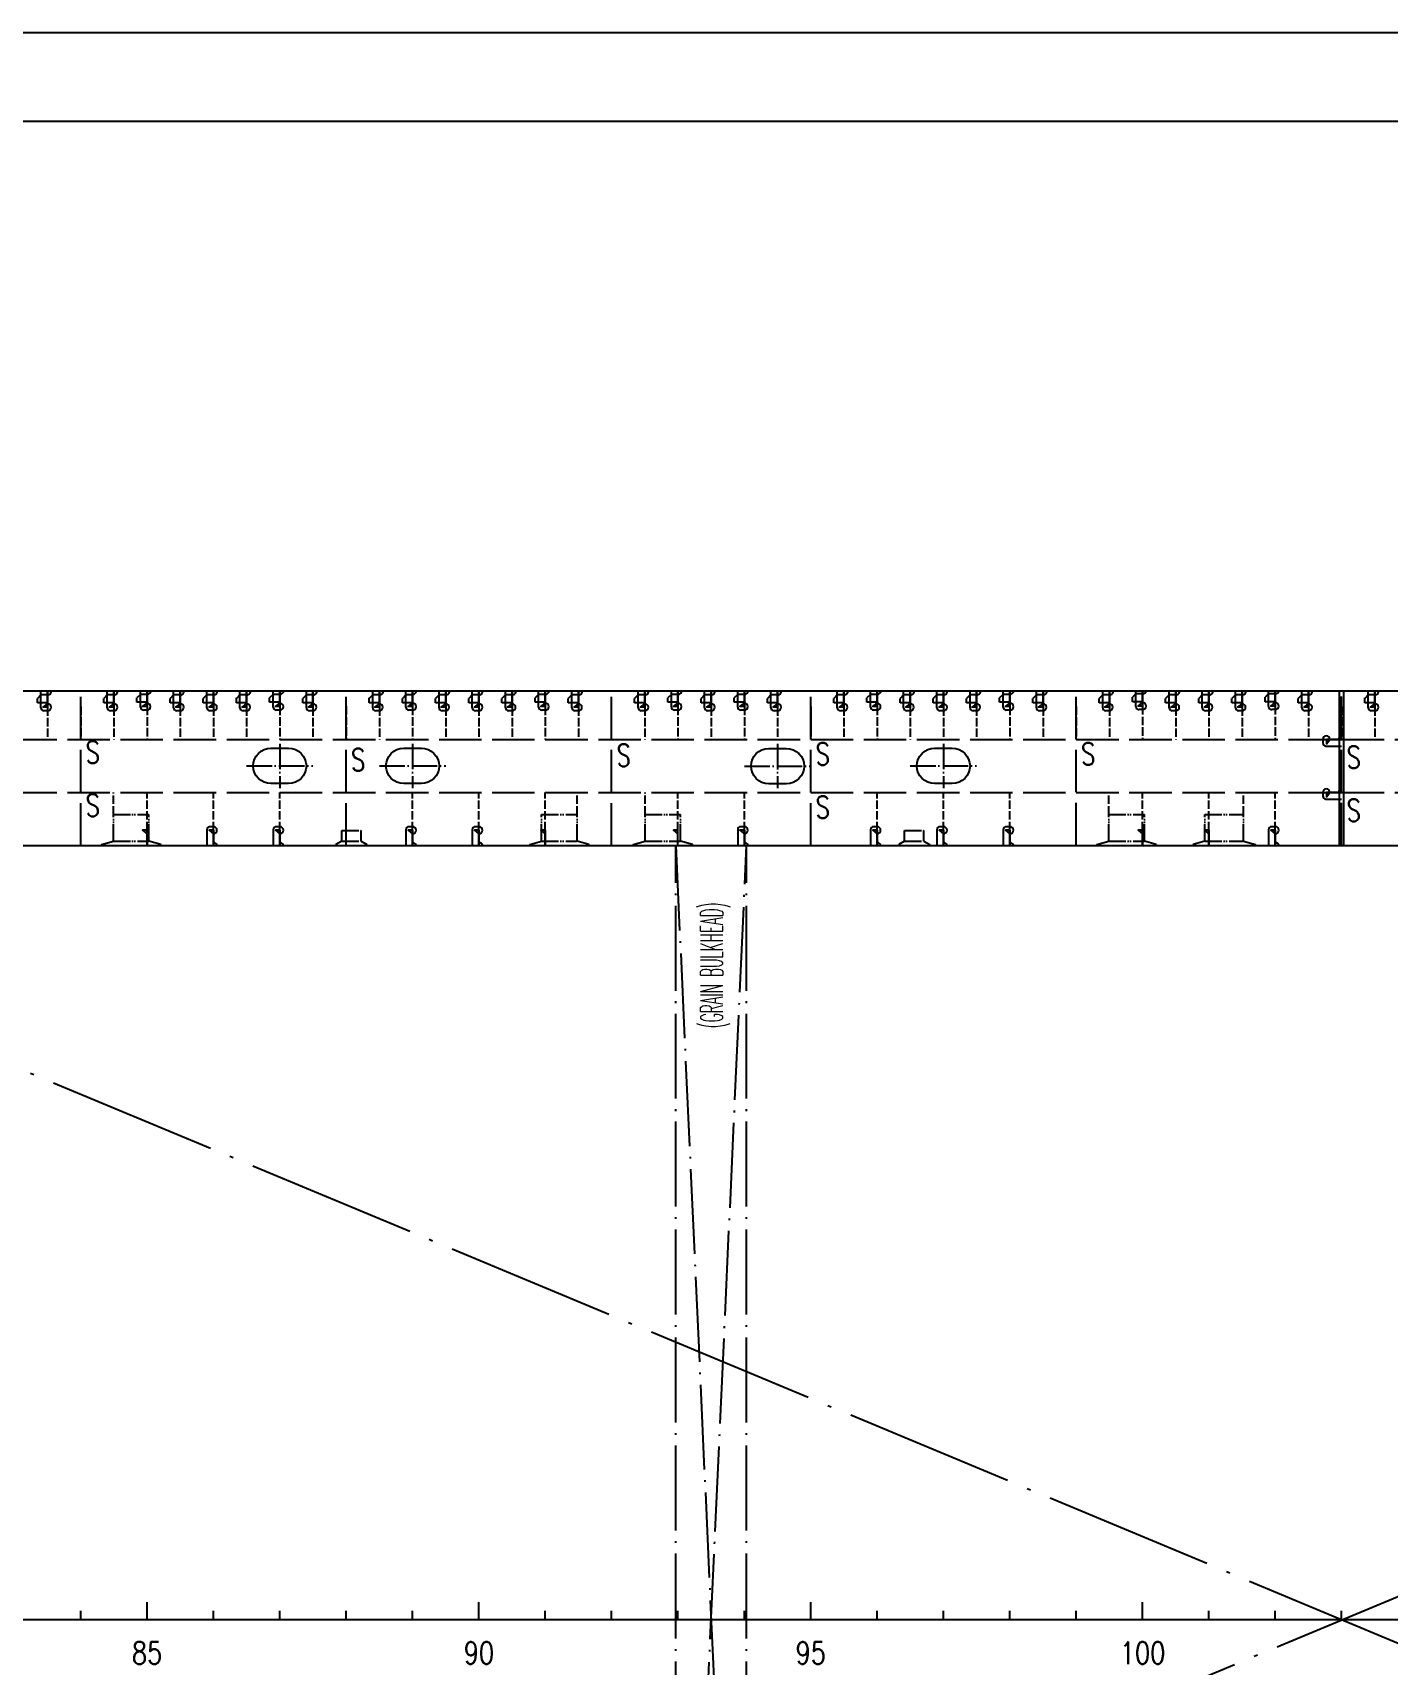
# Model space of a CAD drawing. Extents: x 373818 to 563892, y 592057 to 634257.
# Drawn here: x 487657 to 502978, y 615705 to 634157 of the extents above; entities that cross this region are included whole.
import ezdxf
from ezdxf.enums import TextEntityAlignment as Align

# ---------------------------------------------------------------- set-up
doc = ezdxf.new("R2010")
doc.units = 0
doc.header["$LTSCALE"] = 40
doc.header["$MEASUREMENT"] = 0
for name, pattern in [('ACAD_ISO02W100', [15, 12, -3]), ('ACAD_ISO04W100', [30.5, 24, -3, 0.5, -3]), ('ACAD_ISO05W100', [34, 24, -3, 0.5, -3, 0.5, -3])]:
    doc.linetypes.add(name, pattern=pattern)
doc.layers.get('0').update_dxf_attribs({"linetype": 'CONTINUOUS'})
for name, color, linetype in [('01CONTINUOUS', 2, 'CONTINUOUS'), ('11', 7, 'CONTINUOUS'), ('BT_ENG', 7, 'CONTINUOUS'), ('C-CEN', 4, 'ACAD_ISO04W100'), ('C-CON', 4, 'CONTINUOUS'), ('C-DAS', 4, 'ACAD_ISO02W100'), ('FRAME', 7, 'CONTINUOUS'), ('Y-CON', 2, 'CONTINUOUS'), ('Y-DAS', 2, 'ACAD_ISO02W100')]:
    doc.layers.add(name, color=color, linetype=linetype)
doc.styles.add('ROMANS', font='romans.shx', dxfattribs={"width": 0.75, "height": 250, "bigfont": 'hzdx.shx'})

# ---------------------------------------------------------------- blocks, each defined once
blk = doc.blocks.new('A$C3512239F')
at = {"color": 7, "linetype": 'Continuous'}
for p, q in [((475, 450), (275, 450)), ((275, 50), (475, 50))]:
    blk.add_line(p, q, dxfattribs=at)
at = {"color": 7, "linetype": 'ACAD_ISO04W100', "ltscale": 0.3}
for p, q in [((375, 0), (375, 500)), ((0, 250), (750, 250))]:
    blk.add_line(p, q, dxfattribs=at)
at = {"color": 7, "linetype": 'Continuous'}
for centre, start, end in [((275, 250), 90, 270), ((475, 250), 270, 90)]:
    blk.add_arc(centre, 200, start, end, dxfattribs=at)
blk = doc.blocks.new('A$C771200ED')
at = {"layer": 'C-CON', "linetype": 'ACAD_ISO05W100', "ltscale": 0.2}
for p, q in [((135, 350), (535, 350)), ((135, 50), (135, 350)), ((535, 50), (535, 350)), ((0, 12), (135, 50)), ((0, 12), (0, 0)), ((135, 50), (535, 50)), ((670, 12), (535, 50)), ((670, 12), (670, 0))]:
    blk.add_line(p, q, dxfattribs=at)

msp = doc.modelspace()

# ---------------------------------------------------------------- linework, layer by layer
at = {"color": 2}
msp.add_line((447392.4, 633156.6), (562792.4, 633156.6), dxfattribs=at)
at = {"color": 7, "ltscale": 0.2}
for p, q in [((487750.3, 626671.7), (487710.3, 626631.7)), ((487710.3, 626582.2), (487710.3, 626631.7)), ((487750.3, 626527.7), (487750.3, 626719.9)), ((487825.3, 626671.7), (487750.3, 626671.7)), ((488500.3, 626671.7), (488460.3, 626631.7)), ((488460.3, 626582.2), (488460.3, 626631.7)), ((488500.3, 626527.7), (488500.3, 626719.9)), ((488575.3, 626671.7), (488500.3, 626671.7)), ((488875.3, 626678.5), (488835.3, 626638.5)), ((488835.3, 626588.9), (488835.3, 626638.5)), ((488875.3, 626534.5), (488875.3, 626712.7)), ((488950.3, 626678.5), (488875.3, 626678.5)), ((489250.3, 626671.7), (489210.3, 626631.7)), ((489210.3, 626582.2), (489210.3, 626631.7)), ((489250.3, 626527.7), (489250.3, 626719.9)), ((489325.3, 626671.7), (489250.3, 626671.7)), ((489625.3, 626671.7), (489585.3, 626631.7)), ((489585.3, 626582.2), (489585.3, 626631.7)), ((489625.3, 626527.7), (489625.3, 626719.9)), ((489700.3, 626671.7), (489625.3, 626671.7)), ((490000.3, 626671.7), (489960.3, 626631.7)), ((489960.3, 626589.6), (489960.3, 626639.2)), ((489960.3, 626582.2), (489960.3, 626631.7)), ((490000.3, 626527.7), (490000.3, 626719.9)), ((490075.3, 626671.7), (490000.3, 626671.7)), ((490375.3, 626678.5), (490335.3, 626638.5)), ((490335.3, 626588.9), (490335.3, 626638.5)), ((490375.3, 626534.5), (490375.3, 626712.7)), ((490450.3, 626678.5), (490375.3, 626678.5)), ((490750.3, 626671.7), (490710.3, 626631.7)), ((490710.3, 626582.2), (490710.3, 626631.7)), ((490750.3, 626527.7), (490750.3, 626719.9)), ((490825.3, 626671.7), (490750.3, 626671.7)), ((491500.3, 626671.7), (491460.3, 626631.7)), ((491460.3, 626589.6), (491460.3, 626639.2)), ((491460.3, 626582.2), (491460.3, 626631.7)), ((491500.3, 626527.7), (491500.3, 626719.9)), ((491575.3, 626671.7), (491500.3, 626671.7)), ((491875.3, 626671.7), (491835.3, 626631.7)), ((491835.3, 626582.2), (491835.3, 626631.7)), ((491875.3, 626534.5), (491875.3, 626712.7)), ((491950.3, 626671.7), (491875.3, 626671.7)), ((492250.3, 626671.7), (492210.3, 626631.7)), ((492210.3, 626582.2), (492210.3, 626631.7)), ((492250.3, 626527.7), (492250.3, 626719.9)), ((492325.3, 626671.7), (492250.3, 626671.7)), ((492625.3, 626671.7), (492585.3, 626631.7)), ((492585.3, 626582.2), (492585.3, 626631.7)), ((492625.3, 626527.7), (492625.3, 626719.9)), ((492700.3, 626671.7), (492625.3, 626671.7)), ((493000.3, 626671.7), (492960.3, 626631.7)), ((492960.3, 626582.2), (492960.3, 626631.7)), ((493000.3, 626527.7), (493000.3, 626719.9)), ((493075.3, 626671.7), (493000.3, 626671.7)), ((493375.3, 626678.5), (493335.3, 626638.5)), ((493335.3, 626588.9), (493335.3, 626638.5)), ((493375.3, 626534.5), (493375.3, 626712.7)), ((493450.3, 626678.5), (493375.3, 626678.5)), ((493750.3, 626671.7), (493710.3, 626631.7)), ((493710.3, 626582.2), (493710.3, 626631.7)), ((493750.3, 626527.7), (493750.3, 626719.9)), ((493825.3, 626671.7), (493750.3, 626671.7)), ((494500.3, 626671.7), (494460.3, 626631.7)), ((494460.3, 626582.2), (494460.3, 626631.7)), ((494500.3, 626527.7), (494500.3, 626719.9)), ((494575.3, 626671.7), (494500.3, 626671.7)), ((494875.3, 626678.5), (494835.3, 626638.5)), ((494835.3, 626588.9), (494835.3, 626638.5)), ((494875.3, 626534.5), (494875.3, 626712.7)), ((494950.3, 626678.5), (494875.3, 626678.5)), ((495250.3, 626671.7), (495210.3, 626631.7)), ((495210.3, 626582.2), (495210.3, 626631.7)), ((495250.3, 626527.7), (495250.3, 626719.9)), ((495325.3, 626671.7), (495250.3, 626671.7)), ((495625.3, 626678.5), (495585.3, 626638.5)), ((495585.3, 626588.9), (495585.3, 626638.5)), ((495625.3, 626534.5), (495625.3, 626712.7)), ((495700.3, 626678.5), (495625.3, 626678.5)), ((496000.3, 626671.7), (495960.3, 626631.7)), ((495960.3, 626582.2), (495960.3, 626631.7)), ((496000.3, 626527.7), (496000.3, 626719.9)), ((496075.3, 626671.7), (496000.3, 626671.7)), ((496750.3, 626671.7), (496710.3, 626631.7)), ((496710.3, 626582.2), (496710.3, 626631.7)), ((496750.3, 626527.7), (496750.3, 626719.9)), ((496825.3, 626671.7), (496750.3, 626671.7)), ((497125.3, 626678.5), (497085.3, 626638.5)), ((497085.3, 626588.9), (497085.3, 626638.5)), ((497125.3, 626534.5), (497125.3, 626712.7)), ((497200.3, 626678.5), (497125.3, 626678.5)), ((497500.3, 626671.7), (497460.3, 626631.7)), ((497460.3, 626582.2), (497460.3, 626631.7)), ((497500.3, 626527.7), (497500.3, 626719.9)), ((497575.3, 626671.7), (497500.3, 626671.7)), ((497875.3, 626671.7), (497835.3, 626631.7)), ((497835.3, 626582.2), (497835.3, 626631.7)), ((497875.3, 626527.7), (497875.3, 626719.9)), ((497950.3, 626671.7), (497875.3, 626671.7)), ((498250.3, 626671.7), (498210.3, 626631.7)), ((498210.3, 626582.2), (498210.3, 626631.7)), ((498250.3, 626527.7), (498250.3, 626719.9)), ((498325.3, 626671.7), (498250.3, 626671.7)), ((498625.3, 626678.5), (498585.3, 626638.5)), ((498585.3, 626588.9), (498585.3, 626638.5)), ((498625.3, 626534.5), (498625.3, 626712.7)), ((498700.3, 626678.5), (498625.3, 626678.5)), ((499000.3, 626671.7), (498960.3, 626631.7)), ((498960.3, 626582.2), (498960.3, 626631.7)), ((499000.3, 626527.7), (499000.3, 626719.9)), ((499075.3, 626671.7), (499000.3, 626671.7)), ((499750.3, 626671.7), (499710.3, 626631.7)), ((499710.3, 626582.2), (499710.3, 626631.7)), ((499750.3, 626527.7), (499750.3, 626719.9)), ((499825.3, 626671.7), (499750.3, 626671.7)), ((500125.3, 626685.3), (500085.3, 626645.3)), ((500085.3, 626595.7), (500085.3, 626645.3)), ((500125.3, 626541.3), (500125.3, 626719.5)), ((500200.3, 626685.3), (500125.3, 626685.3)), ((500500.3, 626671.7), (500460.3, 626631.7)), ((500460.3, 626582.2), (500460.3, 626631.7)), ((500500.3, 626527.7), (500500.3, 626719.9)), ((500575.3, 626671.7), (500500.3, 626671.7)), ((500875.3, 626671.7), (500835.3, 626631.7)), ((500835.3, 626582.2), (500835.3, 626631.7)), ((500875.3, 626527.7), (500875.3, 626719.9)), ((500950.3, 626671.7), (500875.3, 626671.7)), ((501250.3, 626671.7), (501210.3, 626631.7)), ((501210.3, 626582.2), (501210.3, 626631.7)), ((501250.3, 626527.7), (501250.3, 626719.9)), ((501325.3, 626671.7), (501250.3, 626671.7)), ((501625.3, 626685.3), (501585.3, 626645.3)), ((501585.3, 626595.7), (501585.3, 626645.3)), ((501625.3, 626541.3), (501625.3, 626719.5)), ((501700.3, 626685.3), (501625.3, 626685.3)), ((502000.3, 626671.7), (501960.3, 626631.7)), ((501960.3, 626582.2), (501960.3, 626631.7)), ((502000.3, 626527.7), (502000.3, 626719.9)), ((502075.3, 626671.7), (502000.3, 626671.7)), ((502750.3, 626671.7), (502710.3, 626631.7)), ((502710.3, 626589.6), (502710.3, 626639.2)), ((502710.3, 626582.2), (502710.3, 626631.7)), ((502750.3, 626527.7), (502750.3, 626719.9)), ((502825.3, 626671.7), (502750.3, 626671.7)), ((487825.3, 626582.2), (487710.3, 626582.2)), ((488575.3, 626582.2), (488460.3, 626582.2)), ((488950.3, 626588.9), (488835.3, 626588.9)), ((489325.3, 626582.2), (489210.3, 626582.2)), ((489700.3, 626582.2), (489585.3, 626582.2)), ((490075.3, 626582.2), (489960.3, 626582.2)), ((490450.3, 626588.9), (490335.3, 626588.9)), ((490825.3, 626582.2), (490710.3, 626582.2)), ((491575.3, 626582.2), (491460.3, 626582.2)), ((491950.3, 626582.2), (491835.3, 626582.2)), ((492325.3, 626582.2), (492210.3, 626582.2)), ((492700.3, 626582.2), (492585.3, 626582.2)), ((493075.3, 626582.2), (492960.3, 626582.2)), ((493450.3, 626588.9), (493335.3, 626588.9)), ((493825.3, 626582.2), (493710.3, 626582.2)), ((494575.3, 626582.2), (494460.3, 626582.2)), ((494950.3, 626588.9), (494835.3, 626588.9)), ((495325.3, 626582.2), (495210.3, 626582.2)), ((495700.3, 626588.9), (495585.3, 626588.9)), ((496075.3, 626582.2), (495960.3, 626582.2)), ((496825.3, 626582.2), (496710.3, 626582.2)), ((497200.3, 626588.9), (497085.3, 626588.9)), ((497575.3, 626582.2), (497460.3, 626582.2)), ((497950.3, 626582.2), (497835.3, 626582.2)), ((498325.3, 626582.2), (498210.3, 626582.2)), ((498700.3, 626588.9), (498585.3, 626588.9)), ((499075.3, 626582.2), (498960.3, 626582.2)), ((499825.3, 626582.2), (499710.3, 626582.2)), ((500200.3, 626595.7), (500085.3, 626595.7)), ((500575.3, 626582.2), (500460.3, 626582.2)), ((500950.3, 626582.2), (500835.3, 626582.2)), ((501325.3, 626582.2), (501210.3, 626582.2)), ((501700.3, 626595.7), (501585.3, 626595.7)), ((502075.3, 626582.2), (501960.3, 626582.2)), ((502825.3, 626582.2), (502710.3, 626582.2)), ((502272.1, 626094.9), (502450.3, 626094.9)), ((502272.1, 625494.9), (502450.3, 625494.9)), ((489625.3, 625148.1), (489625.3, 624969.9)), ((490375.3, 625148.1), (490375.3, 624969.9)), ((491875.3, 625148.1), (491875.3, 624969.9)), ((492625.3, 625148.1), (492625.3, 624969.9)), ((495625.3, 625148.1), (495625.3, 624969.9)), ((497125.3, 625148.1), (497125.3, 624969.9)), ((497875.3, 625148.1), (497875.3, 624969.9)), ((498625.3, 625148.1), (498625.3, 624969.9)), ((501625.3, 625148.1), (501625.3, 624969.9))]:
    msp.add_line(p, q, dxfattribs=at)
for p, q in [((487825.3, 626492.7), (487785.3, 626492.7)), ((488575.3, 626492.7), (488535.3, 626492.7)), ((488950.3, 626499.5), (488910.3, 626499.5)), ((489325.3, 626492.7), (489285.3, 626492.7)), ((489700.3, 626492.7), (489660.3, 626492.7)), ((490075.3, 626492.7), (490035.3, 626492.7)), ((490450.3, 626499.5), (490410.3, 626499.5)), ((490825.3, 626492.7), (490785.3, 626492.7)), ((491575.3, 626492.7), (491535.3, 626492.7)), ((491950.3, 626499.5), (491910.3, 626499.5)), ((492325.3, 626492.7), (492285.3, 626492.7)), ((492700.3, 626492.7), (492660.3, 626492.7)), ((493075.3, 626492.7), (493035.3, 626492.7)), ((493450.3, 626499.5), (493410.3, 626499.5)), ((493825.3, 626492.7), (493785.3, 626492.7)), ((494575.3, 626492.7), (494535.3, 626492.7)), ((494950.3, 626499.5), (494910.3, 626499.5)), ((495325.3, 626492.7), (495285.3, 626492.7)), ((495700.3, 626499.5), (495660.3, 626499.5)), ((496075.3, 626492.7), (496035.3, 626492.7)), ((496825.3, 626492.7), (496785.3, 626492.7)), ((497200.3, 626499.5), (497160.3, 626499.5)), ((497575.3, 626492.7), (497535.3, 626492.7)), ((497950.3, 626492.7), (497910.3, 626492.7)), ((498325.3, 626492.7), (498285.3, 626492.7)), ((498700.3, 626499.5), (498660.3, 626499.5)), ((499075.3, 626492.7), (499035.3, 626492.7)), ((499825.3, 626492.7), (499785.3, 626492.7)), ((500200.3, 626506.3), (500160.3, 626506.3)), ((500575.3, 626492.7), (500535.3, 626492.7)), ((500950.3, 626492.7), (500910.3, 626492.7)), ((501325.3, 626492.7), (501285.3, 626492.7)), ((501700.3, 626506.3), (501660.3, 626506.3)), ((502075.3, 626492.7), (502035.3, 626492.7)), ((502825.3, 626492.7), (502785.3, 626492.7)), ((502237.1, 626169.9), (502237.1, 626129.9)), ((502237.1, 625569.9), (502237.1, 625529.9)), ((489700.3, 625183.1), (489660.3, 625183.1)), ((490450.3, 625183.1), (490410.3, 625183.1)), ((491950.3, 625183.1), (491910.3, 625183.1)), ((492700.3, 625183.1), (492660.3, 625183.1)), ((495700.3, 625183.1), (495660.3, 625183.1)), ((497200.3, 625183.1), (497160.3, 625183.1)), ((497950.3, 625183.1), (497910.3, 625183.1)), ((498700.3, 625183.1), (498660.3, 625183.1)), ((501700.3, 625183.1), (501660.3, 625183.1)), ((488200.3, 616219.9), (488200.3, 616319.9)), ((488950.3, 616219.9), (488950.3, 616419.9)), ((489700.3, 616219.9), (489700.3, 616319.9)), ((490450.3, 616219.9), (490450.3, 616319.9)), ((491200.3, 616219.9), (491200.3, 616319.9)), ((491950.3, 616219.9), (491950.3, 616319.9)), ((492700.3, 616219.9), (492700.3, 616419.9)), ((493450.3, 616219.9), (493450.3, 616319.9)), ((494200.3, 616219.9), (494200.3, 616319.9)), ((494950.3, 616219.9), (494950.3, 616319.9)), ((495700.3, 616219.9), (495700.3, 616319.9)), ((496450.3, 616219.9), (496450.3, 616419.9)), ((497200.3, 616219.9), (497200.3, 616319.9)), ((497950.3, 616219.9), (497950.3, 616319.9)), ((498700.3, 616219.9), (498700.3, 616319.9)), ((499450.3, 616219.9), (499450.3, 616319.9)), ((500200.3, 616219.9), (500200.3, 616419.9)), ((500950.3, 616219.9), (500950.3, 616319.9)), ((501700.3, 616219.9), (501700.3, 616319.9)), ((502450.3, 616219.9), (502450.3, 616319.9)), ((523450.3, 616219.9), (481450.3, 616219.9))]:
    msp.add_line(p, q)
for centre, start, end in [((487825.3, 626716.7), 270, 4.02245), ((488575.3, 626716.7), 270, 4.02245), ((488950.3, 626723.5), 270, 0), ((489325.3, 626716.7), 270, 4.02245), ((489700.3, 626716.7), 270, 4.02245), ((490075.3, 626716.7), 270, 4.02245), ((490450.3, 626723.5), 270, 355.40118), ((490825.3, 626716.7), 270, 4.02245), ((491575.3, 626716.7), 270, 4.02245), ((491950.3, 626723.5), 270, 355.40118), ((492325.3, 626716.7), 270, 4.02245), ((492700.3, 626716.7), 270, 4.02245), ((493075.3, 626716.7), 270, 4.02245), ((493450.3, 626723.5), 270, 355.40118), ((493825.3, 626716.7), 270, 4.02245), ((494575.3, 626716.7), 270, 4.02245), ((494950.3, 626723.5), 270, 355.40118), ((495325.3, 626716.7), 270, 4.02245), ((495700.3, 626723.5), 270, 355.40118), ((496075.3, 626716.7), 270, 4.02245), ((496825.3, 626716.7), 270, 4.02245), ((497200.3, 626723.5), 270, 355.40118), ((497575.3, 626716.7), 270, 4.02245), ((497950.3, 626716.7), 270, 4.02245), ((498325.3, 626716.7), 270, 4.02245), ((498700.3, 626723.5), 270, 355.40118), ((499075.3, 626716.7), 270, 4.02245), ((499825.3, 626716.7), 270, 4.02245), ((500200.3, 626730.3), 270, 346.64758), ((500575.3, 626716.7), 270, 4.02245), ((500950.3, 626716.7), 270, 4.02245), ((501325.3, 626716.7), 270, 4.02245), ((501700.3, 626730.3), 270, 346.64758), ((502075.3, 626716.7), 270, 4.02245), ((502825.3, 626716.7), 270, 4.02245), ((502461.1, 626169.9), 103.8726, 180), ((502461.1, 625569.9), 103.8726, 180), ((489700.3, 624959.1), 13.8726, 90), ((490450.3, 624959.1), 13.8726, 90), ((491950.3, 624959.1), 13.8726, 90), ((492700.3, 624959.1), 13.8726, 90), ((495700.3, 624959.1), 13.8726, 90), ((497200.3, 624959.1), 13.8726, 90), ((497950.3, 624959.1), 13.8726, 90), ((498700.3, 624959.1), 13.8726, 90), ((501700.3, 624959.1), 13.8726, 90)]:
    msp.add_arc(centre, 45, start, end, dxfattribs=at)
for centre, radius, start, end in [((487785.3, 626527.7), 35, 180, 270), ((487825.3, 626532.7), 40, 270, 90), ((488535.3, 626527.7), 35, 180, 270), ((488575.3, 626532.7), 40, 270, 90), ((488910.3, 626534.5), 35, 180, 270), ((488950.3, 626539.5), 40, 270, 90), ((489285.3, 626527.7), 35, 180, 270), ((489325.3, 626532.7), 40, 270, 90), ((489660.3, 626527.7), 35, 180, 270), ((489700.3, 626532.7), 40, 270, 90), ((490035.3, 626527.7), 35, 180, 270), ((490075.3, 626532.7), 40, 270, 90), ((490410.3, 626534.5), 35, 180, 270), ((490450.3, 626539.5), 40, 270, 90), ((490785.3, 626527.7), 35, 180, 270), ((490825.3, 626532.7), 40, 270, 90), ((491535.3, 626527.7), 35, 180, 270), ((491575.3, 626532.7), 40, 270, 90), ((491910.3, 626534.5), 35, 180, 270), ((491950.3, 626539.5), 40, 270, 90), ((492285.3, 626527.7), 35, 180, 270), ((492325.3, 626532.7), 40, 270, 90), ((492660.3, 626527.7), 35, 180, 270), ((492700.3, 626532.7), 40, 270, 90), ((493035.3, 626527.7), 35, 180, 270), ((493075.3, 626532.7), 40, 270, 90), ((493410.3, 626534.5), 35, 180, 270), ((493450.3, 626539.5), 40, 270, 90), ((493785.3, 626527.7), 35, 180, 270), ((493825.3, 626532.7), 40, 270, 90), ((494535.3, 626527.7), 35, 180, 270), ((494575.3, 626532.7), 40, 270, 90), ((494910.3, 626534.5), 35, 180, 270), ((494950.3, 626539.5), 40, 270, 90), ((495285.3, 626527.7), 35, 180, 270), ((495325.3, 626532.7), 40, 270, 90), ((495660.3, 626534.5), 35, 180, 270), ((495700.3, 626539.5), 40, 270, 90), ((496035.3, 626527.7), 35, 180, 270), ((496075.3, 626532.7), 40, 270, 90), ((496785.3, 626527.7), 35, 180, 270), ((496825.3, 626532.7), 40, 270, 90), ((497160.3, 626534.5), 35, 180, 270), ((497200.3, 626539.5), 40, 270, 90), ((497535.3, 626527.7), 35, 180, 270), ((497575.3, 626532.7), 40, 270, 90), ((497910.3, 626527.7), 35, 180, 270), ((497950.3, 626532.7), 40, 270, 90), ((498285.3, 626527.7), 35, 180, 270), ((498325.3, 626532.7), 40, 270, 90), ((498660.3, 626534.5), 35, 180, 270), ((498700.3, 626539.5), 40, 270, 90), ((499035.3, 626527.7), 35, 180, 270), ((499075.3, 626532.7), 40, 270, 90), ((499785.3, 626527.7), 35, 180, 270), ((499825.3, 626532.7), 40, 270, 90), ((500160.3, 626541.3), 35, 180, 270), ((500200.3, 626546.3), 40, 270, 90), ((500535.3, 626527.7), 35, 180, 270), ((500575.3, 626532.7), 40, 270, 90), ((500910.3, 626527.7), 35, 180, 270), ((500950.3, 626532.7), 40, 270, 90), ((501285.3, 626527.7), 35, 180, 270), ((501325.3, 626532.7), 40, 270, 90), ((501660.3, 626541.3), 35, 180, 270), ((501700.3, 626546.3), 40, 270, 90), ((502035.3, 626527.7), 35, 180, 270), ((502075.3, 626532.7), 40, 270, 90), ((502785.3, 626527.7), 35, 180, 270), ((502825.3, 626532.7), 40, 270, 90), ((502277.1, 626169.9), 40, 0, 180), ((502272.1, 626129.9), 35, 180, 270), ((502277.1, 625569.9), 40, 0, 180), ((502272.1, 625529.9), 35, 180, 270), ((489660.3, 625148.1), 35, 90, 180), ((489700.3, 625143.1), 40, 270, 90), ((490410.3, 625148.1), 35, 90, 180), ((490450.3, 625143.1), 40, 270, 90), ((491910.3, 625148.1), 35, 90, 180), ((491950.3, 625143.1), 40, 270, 90), ((492660.3, 625148.1), 35, 90, 180), ((492700.3, 625143.1), 40, 270, 90), ((495660.3, 625148.1), 35, 90, 180), ((495700.3, 625143.1), 40, 270, 90), ((497160.3, 625148.1), 35, 90, 180), ((497200.3, 625143.1), 40, 270, 90), ((497910.3, 625148.1), 35, 90, 180), ((497950.3, 625143.1), 40, 270, 90), ((498660.3, 625148.1), 35, 90, 180), ((498700.3, 625143.1), 40, 270, 90), ((501660.3, 625148.1), 35, 90, 180), ((501700.3, 625143.1), 40, 270, 90)]:
    msp.add_arc(centre, radius, start, end)
at = {"layer": '01CONTINUOUS'}
for p, q in [((455541.2, 626719.9), (524571.7, 626719.9)), ((450690.3, 624969.9), (526450.3, 624969.9)), ((451450.3, 624969.9), (526450.3, 624969.9))]:
    msp.add_line(p, q, dxfattribs=at)
msp.add_lwpolyline([(448615.2, 626143.5), (449600.3, 626312.8), (451164.8, 626509.5), (451228.2, 626515.9), (452850.3, 626643), (453803, 626688.3), (455541.2, 626719.9), (459350.3, 626719.9), (465850.3, 626719.9), (476450.3, 626719.9), (515850.3, 626719.9)], dxfattribs=at)
at = {"layer": '11', "color": 7, "linetype": 'Continuous'}
for p, q in [((502425.3, 624973.4), (502425.3, 626719.9)), ((502475.3, 624973.4), (502475.3, 626719.9))]:
    msp.add_line(p, q, dxfattribs=at)
at = {"layer": 'BT_ENG'}
msp.add_line((444892.4, 634156.6), (563792.4, 634156.6), dxfattribs=at)
at = {"layer": 'C-CEN', "ltscale": 2}
for p, q in [((523450.3, 607469.9), (481450.3, 624969.9)), ((481450.3, 607469.9), (523450.3, 624969.9))]:
    msp.add_line(p, q, dxfattribs=at)
at = {"layer": 'C-CEN'}
for p, q in [((494925.3, 624969.9), (495725.3, 607469.9)), ((494925.3, 607469.9), (495725.3, 624969.9)), ((494925.3, 607469.9), (494925.3, 624969.9)), ((495725.3, 607469.9), (495725.3, 624969.9))]:
    msp.add_line(p, q, dxfattribs=at)
at = {"layer": 'C-CON', "linetype": 'ACAD_ISO05W100', "ltscale": 0.2}
for p, q in [((500905.3, 625319.9), (501340.3, 625319.9)), ((500905.3, 625019.9), (500905.3, 625319.9)), ((500905.3, 625019.9), (500905.3, 625319.9)), ((500905.3, 625319.9), (501340.3, 625319.9)), ((501340.3, 625019.9), (501340.3, 625319.9)), ((501340.3, 625019.9), (501340.3, 625319.9)), ((491150.3, 625019.9), (491150.3, 625139.9)), ((491150.3, 625139.9), (491370.3, 625139.9)), ((491370.3, 625019.9), (491370.3, 625139.9)), ((497510.3, 625139.9), (497730.3, 625139.9)), ((497510.3, 625019.9), (497510.3, 625139.9)), ((497730.3, 625019.9), (497730.3, 625139.9)), ((491150.3, 625019.9), (491085.3, 624981.9)), ((491150.3, 625019.9), (491085.3, 624981.9)), ((491085.3, 624969.9), (491085.3, 624981.9)), ((491085.3, 624969.9), (491085.3, 624981.9)), ((491150.3, 625019.9), (491370.3, 625019.9)), ((491150.3, 625019.9), (491370.3, 625019.9)), ((491370.3, 625019.9), (491435.3, 624981.9)), ((491370.3, 625019.9), (491435.3, 624981.9)), ((491435.3, 624969.9), (491435.3, 624981.9)), ((491435.3, 624969.9), (491435.3, 624981.9)), ((497510.3, 625019.9), (497445.3, 624981.9)), ((497510.3, 625019.9), (497445.3, 624981.9)), ((497445.3, 624969.9), (497445.3, 624981.9)), ((497445.3, 624969.9), (497445.3, 624981.9)), ((497510.3, 625019.9), (497730.3, 625019.9)), ((497730.3, 625019.9), (497795.3, 624981.9)), ((497730.3, 625019.9), (497795.3, 624981.9)), ((497795.3, 624969.9), (497795.3, 624981.9)), ((497795.3, 624969.9), (497795.3, 624981.9)), ((500905.3, 625019.9), (500770.3, 624981.9)), ((500905.3, 625019.9), (500770.3, 624981.9)), ((500770.3, 624981.9), (500770.3, 624969.9)), ((500770.3, 624981.9), (500770.3, 624969.9)), ((500905.3, 625019.9), (501340.3, 625019.9)), ((500905.3, 625019.9), (501340.3, 625019.9)), ((501340.3, 625019.9), (501475.3, 624981.9)), ((501340.3, 625019.9), (501475.3, 624981.9)), ((501475.3, 624981.9), (501475.3, 624969.9)), ((501475.3, 624981.9), (501475.3, 624969.9))]:
    msp.add_line(p, q, dxfattribs=at)
at = {"layer": 'C-DAS'}
for p, q in [((451450.3, 626169.9), (527200.3, 626169.9)), ((451450.3, 625569.9), (532450.3, 625569.9))]:
    msp.add_line(p, q, dxfattribs=at)
at = {"layer": 'Y-CON'}
for p, q in [((487825.3, 626532.7), (487825.3, 626719.9)), ((488575.3, 626532.7), (488575.3, 626719.9)), ((488950.3, 626539.5), (488950.3, 626719.5)), ((489325.3, 626532.7), (489325.3, 626719.9)), ((489700.3, 626532.7), (489700.3, 626719.9)), ((490075.3, 626532.7), (490075.3, 626719.9)), ((490450.3, 626539.5), (490450.3, 626719.5)), ((490825.3, 626532.7), (490825.3, 626719.9)), ((491575.3, 626532.7), (491575.3, 626719.9)), ((491950.3, 626539.5), (491950.3, 626719.5)), ((492325.3, 626532.7), (492325.3, 626719.9)), ((492700.3, 626532.7), (492700.3, 626719.9)), ((493075.3, 626532.7), (493075.3, 626719.9)), ((493450.3, 626539.5), (493450.3, 626719.5)), ((493825.3, 626532.7), (493825.3, 626719.9)), ((494575.3, 626532.7), (494575.3, 626719.9)), ((494950.3, 626539.5), (494950.3, 626719.5)), ((495325.3, 626532.7), (495325.3, 626719.9)), ((495700.3, 626539.5), (495700.3, 626719.5)), ((496075.3, 626532.7), (496075.3, 626719.9)), ((496825.3, 626532.7), (496825.3, 626719.9)), ((497200.3, 626539.5), (497200.3, 626719.5)), ((497575.3, 626532.7), (497575.3, 626719.9)), ((497950.3, 626532.7), (497950.3, 626719.9)), ((498325.3, 626532.7), (498325.3, 626719.9)), ((498700.3, 626539.5), (498700.3, 626719.5)), ((499075.3, 626532.7), (499075.3, 626719.9)), ((499825.3, 626532.7), (499825.3, 626719.9)), ((500200.3, 626546.3), (500200.3, 626719.9)), ((500575.3, 626532.7), (500575.3, 626719.9)), ((500950.3, 626532.7), (500950.3, 626719.9)), ((501325.3, 626532.7), (501325.3, 626719.9)), ((501700.3, 626546.3), (501700.3, 626726.3)), ((502075.3, 626532.7), (502075.3, 626719.9)), ((502825.3, 626532.7), (502825.3, 626719.9)), ((502277.1, 626169.9), (502450.3, 626169.9)), ((502277.1, 625569.9), (502450.3, 625569.9)), ((488950.3, 625143.1), (488950.3, 624969.9)), ((489700.3, 625143.1), (489700.3, 624969.9)), ((490450.3, 625143.1), (490450.3, 624969.9)), ((491950.3, 625143.1), (491950.3, 624969.9)), ((492700.3, 625143.1), (492700.3, 624969.9)), ((493450.3, 625143.1), (493450.3, 624969.9)), ((495700.3, 625143.1), (495700.3, 624969.9)), ((497200.3, 625143.1), (497200.3, 624969.9)), ((497950.3, 625143.1), (497950.3, 624969.9)), ((498700.3, 625143.1), (498700.3, 624969.9)), ((500200.3, 625143.1), (500200.3, 624969.9)), ((500950.3, 625143.1), (500950.3, 624969.9)), ((501700.3, 625143.1), (501700.3, 624969.9))]:
    msp.add_line(p, q, dxfattribs=at)
for points in [[(487825.3, 626712.7), (487825.3, 626532.7), (487775.3, 626532.7), (487825.3, 626572.7)], [(488575.3, 626712.7), (488575.3, 626532.7), (488525.3, 626532.7), (488575.3, 626572.7)], [(488950.3, 626719.5), (488950.3, 626539.5), (488900.3, 626539.5), (488950.3, 626579.5)], [(489325.3, 626712.7), (489325.3, 626532.7), (489275.3, 626532.7), (489325.3, 626572.7)], [(489700.3, 626712.7), (489700.3, 626532.7), (489650.3, 626532.7), (489700.3, 626572.7)], [(490075.3, 626712.7), (490075.3, 626532.7), (490025.3, 626532.7), (490075.3, 626572.7)], [(490450.3, 626719.5), (490450.3, 626539.5), (490400.3, 626539.5), (490450.3, 626579.5)], [(490825.3, 626712.7), (490825.3, 626532.7), (490775.3, 626532.7), (490825.3, 626572.7)], [(491575.3, 626712.7), (491575.3, 626532.7), (491525.3, 626532.7), (491575.3, 626572.7)], [(491950.3, 626719.5), (491950.3, 626539.5), (491900.3, 626539.5), (491950.3, 626579.5)], [(492325.3, 626712.7), (492325.3, 626532.7), (492275.3, 626532.7), (492325.3, 626572.7)], [(492700.3, 626712.7), (492700.3, 626532.7), (492650.3, 626532.7), (492700.3, 626572.7)], [(493075.3, 626712.7), (493075.3, 626532.7), (493025.3, 626532.7), (493075.3, 626572.7)], [(493450.3, 626719.5), (493450.3, 626539.5), (493400.3, 626539.5), (493450.3, 626579.5)], [(493825.3, 626712.7), (493825.3, 626532.7), (493775.3, 626532.7), (493825.3, 626572.7)], [(494575.3, 626712.7), (494575.3, 626532.7), (494525.3, 626532.7), (494575.3, 626572.7)], [(494950.3, 626719.5), (494950.3, 626539.5), (494900.3, 626539.5), (494950.3, 626579.5)], [(495325.3, 626712.7), (495325.3, 626532.7), (495275.3, 626532.7), (495325.3, 626572.7)], [(495700.3, 626719.5), (495700.3, 626539.5), (495650.3, 626539.5), (495700.3, 626579.5)], [(496075.3, 626712.7), (496075.3, 626532.7), (496025.3, 626532.7), (496075.3, 626572.7)], [(496825.3, 626712.7), (496825.3, 626532.7), (496775.3, 626532.7), (496825.3, 626572.7)], [(497200.3, 626719.5), (497200.3, 626539.5), (497150.3, 626539.5), (497200.3, 626579.5)], [(497575.3, 626712.7), (497575.3, 626532.7), (497525.3, 626532.7), (497575.3, 626572.7)], [(497950.3, 626712.7), (497950.3, 626532.7), (497900.3, 626532.7), (497950.3, 626572.7)], [(498325.3, 626712.7), (498325.3, 626532.7), (498275.3, 626532.7), (498325.3, 626572.7)], [(498700.3, 626719.5), (498700.3, 626539.5), (498650.3, 626539.5), (498700.3, 626579.5)], [(499075.3, 626712.7), (499075.3, 626532.7), (499025.3, 626532.7), (499075.3, 626572.7)], [(499825.3, 626712.7), (499825.3, 626532.7), (499775.3, 626532.7), (499825.3, 626572.7)], [(500200.3, 626719.9), (500200.3, 626546.3), (500150.3, 626546.3), (500200.3, 626586.3)], [(500575.3, 626712.7), (500575.3, 626532.7), (500525.3, 626532.7), (500575.3, 626572.7)], [(500950.3, 626712.7), (500950.3, 626532.7), (500900.3, 626532.7), (500950.3, 626572.7)], [(501325.3, 626712.7), (501325.3, 626532.7), (501275.3, 626532.7), (501325.3, 626572.7)], [(501700.3, 626726.3), (501700.3, 626546.3), (501650.3, 626546.3), (501700.3, 626586.3)], [(502075.3, 626712.7), (502075.3, 626532.7), (502025.3, 626532.7), (502075.3, 626572.7)], [(502825.3, 626712.7), (502825.3, 626532.7), (502775.3, 626532.7), (502825.3, 626572.7)], [(502450.3, 626169.9), (502277.1, 626169.9), (502277.1, 626119.9), (502317.1, 626169.9)], [(502450.3, 625569.9), (502277.1, 625569.9), (502277.1, 625519.9), (502317.1, 625569.9)], [(488950.3, 624969.9), (488950.3, 625143.1), (488900.3, 625143.1), (488950.3, 625103.1)], [(489700.3, 624969.9), (489700.3, 625143.1), (489650.3, 625143.1), (489700.3, 625103.1)], [(490450.3, 624969.9), (490450.3, 625143.1), (490400.3, 625143.1), (490450.3, 625103.1)], [(491950.3, 624969.9), (491950.3, 625143.1), (491900.3, 625143.1), (491950.3, 625103.1)], [(492700.3, 624969.9), (492700.3, 625143.1), (492650.3, 625143.1), (492700.3, 625103.1)], [(493450.3, 624969.9), (493450.3, 625143.1), (493400.3, 625143.1), (493450.3, 625103.1)], [(494950.3, 624969.9), (494950.3, 625143.1), (494900.3, 625143.1), (494950.3, 625103.1)], [(495700.3, 624969.9), (495700.3, 625143.1), (495650.3, 625143.1), (495700.3, 625103.1)], [(497200.3, 624969.9), (497200.3, 625143.1), (497150.3, 625143.1), (497200.3, 625103.1)], [(497950.3, 624969.9), (497950.3, 625143.1), (497900.3, 625143.1), (497950.3, 625103.1)], [(498700.3, 624969.9), (498700.3, 625143.1), (498650.3, 625143.1), (498700.3, 625103.1)], [(500200.3, 624969.9), (500200.3, 625143.1), (500150.3, 625143.1), (500200.3, 625103.1)], [(500950.3, 624969.9), (500950.3, 625143.1), (500900.3, 625143.1), (500950.3, 625103.1)], [(501700.3, 624969.9), (501700.3, 625143.1), (501650.3, 625143.1), (501700.3, 625103.1)]]:
    msp.add_lwpolyline(points, dxfattribs=at)
at = {"layer": 'Y-DAS'}
for p, q in [((488200.3, 624969.9), (488200.3, 626719.9)), ((491200.3, 624969.9), (491200.3, 626719.9)), ((494200.3, 624969.9), (494200.3, 626719.9)), ((496450.3, 624969.9), (496450.3, 626719.9)), ((499450.3, 624971.6), (499450.3, 626719.9)), ((502450.3, 624973.4), (502450.3, 626719.9))]:
    msp.add_line(p, q, dxfattribs=at)
at = {"layer": 'Y-DAS', "ltscale": 0.2}
for p, q in [((487825.3, 626532.7), (487825.3, 626169.9)), ((488200.3, 626539.5), (488200.3, 626168.3)), ((488575.3, 626532.7), (488575.3, 626169.9)), ((488950.3, 626539.5), (488950.3, 626168.3)), ((489325.3, 626532.7), (489325.3, 626169.9)), ((489700.3, 626532.7), (489700.3, 626169.9)), ((490075.3, 626532.7), (490075.3, 626169.9)), ((490450.3, 626539.5), (490450.3, 626168.3)), ((490825.3, 626532.7), (490825.3, 626169.9)), ((491200.3, 626546.3), (491200.3, 626175.1)), ((491575.3, 626532.7), (491575.3, 626169.9)), ((491950.3, 626539.5), (491950.3, 626168.3)), ((492325.3, 626532.7), (492325.3, 626169.9)), ((492700.3, 626532.7), (492700.3, 626169.9)), ((493075.3, 626532.7), (493075.3, 626169.9)), ((493450.3, 626539.5), (493450.3, 626168.3)), ((493825.3, 626532.7), (493825.3, 626169.9)), ((494575.3, 626532.7), (494575.3, 626169.9)), ((494950.3, 626539.5), (494950.3, 626168.3)), ((495325.3, 626532.7), (495325.3, 626169.9)), ((495700.3, 626539.5), (495700.3, 626168.3)), ((496075.3, 626532.7), (496075.3, 626169.9)), ((496450.3, 626539.5), (496450.3, 626168.3)), ((496825.3, 626532.7), (496825.3, 626169.9)), ((497200.3, 626539.5), (497200.3, 626168.3)), ((497575.3, 626532.7), (497575.3, 626169.9)), ((497950.3, 626532.7), (497950.3, 626169.9)), ((498325.3, 626532.7), (498325.3, 626169.9)), ((498700.3, 626539.5), (498700.3, 626168.3)), ((499075.3, 626532.7), (499075.3, 626169.9)), ((499450.3, 626539.5), (499450.3, 626168.3)), ((499825.3, 626532.7), (499825.3, 626169.9)), ((500200.3, 626546.3), (500200.3, 626175.1)), ((500575.3, 626532.7), (500575.3, 626169.9)), ((500950.3, 626532.7), (500950.3, 626169.9)), ((501325.3, 626532.7), (501325.3, 626169.9)), ((501700.3, 626546.3), (501700.3, 626175.1)), ((502075.3, 626532.7), (502075.3, 626169.9)), ((502450.3, 626539.5), (502450.3, 626168.3)), ((502825.3, 626532.7), (502825.3, 626169.9)), ((488569.5, 625319.9), (488569.5, 625569.9)), ((488950.3, 625143.1), (488950.3, 625569.9)), ((489700.3, 625143.1), (489700.3, 625569.9)), ((490450.3, 625143.1), (490450.3, 625569.9)), ((491950.3, 625143.1), (491950.3, 625569.9)), ((492700.3, 625143.1), (492700.3, 625569.9)), ((493450.3, 625143.1), (493450.3, 625569.9)), ((493809.5, 625319.9), (493809.5, 625569.9)), ((494580.3, 625319.9), (494580.3, 625569.9)), ((494950.3, 625143.1), (494950.3, 625569.9)), ((495700.3, 625143.1), (495700.3, 625569.9)), ((497200.3, 625143.1), (497200.3, 625569.9)), ((497950.3, 625143.1), (497950.3, 625569.9)), ((498700.3, 625143.1), (498700.3, 625569.9)), ((499820.3, 625319.9), (499820.3, 625569.9)), ((500200.3, 625143.1), (500200.3, 625569.9)), ((500950.3, 625143.1), (500950.3, 625569.9)), ((501340.3, 625319.9), (501340.3, 625569.9)), ((501700.3, 625143.1), (501700.3, 625569.9))]:
    msp.add_line(p, q, dxfattribs=at)
at = {"layer": 'Y-DAS', "ltscale": 0.3}
msp.add_line((496450.3, 626539.9), (496450.3, 626169.9), dxfattribs=at)

# ---------------------------------------------------------------- block references
for p in [(488434.5, 624969.9), (488434.5, 624969.9), (493274.5, 624969.9), (493274.5, 624969.9), (494445.3, 624969.9), (499685.3, 624969.9), (499685.3, 624969.9)]:
    msp.add_blockref('A$C771200ED', p)
at = {"layer": 'C-CON', "xscale": -1, "rotation": 180}
for p in [(490075.3, 626119.9), (491575.3, 626119.9), (495700.3, 626118.3), (497575.3, 626119.9)]:
    msp.add_blockref('A$C3512239F', p, dxfattribs=at)

# ---------------------------------------------------------------- texts
at = {"style": 'ROMANS', "width": 0.45}
msp.add_text('(GRAIN BULKHEAD)', height=250, rotation=90, dxfattribs=at).set_placement((495456.3, 622906.8))
at = {"char_height": 250, "width": 4189.533, "attachment_point": 7, "style": 'ROMANS'}
for insert in [(488256, 625899.7), (488256, 625899.7), (491256, 625814.9), (491256, 625814.9), (494256, 625864.9), (494256, 625864.9), (496506, 625879.8), (499506, 625881.6), (502506, 625843.4), (502506, 625843.4), (488256, 625299.7), (496506, 625279.7), (502506, 625243.4), (502506, 625243.4)]:
    msp.add_mtext('S', dxfattribs=dict(at, insert=insert))
at = {"layer": 'FRAME', "style": 'ROMANS', "width": 0.8}
for s, p in [('85', (488950.3, 615844.9)), ('90', (492700.3, 615844.9)), ('95', (496450.3, 615844.9)), ('100', (500200.3, 615844.9))]:
    msp.add_text(s, height=250, dxfattribs=at).set_placement(p, align=Align.MIDDLE)

doc.saveas('drawing.dxf')
